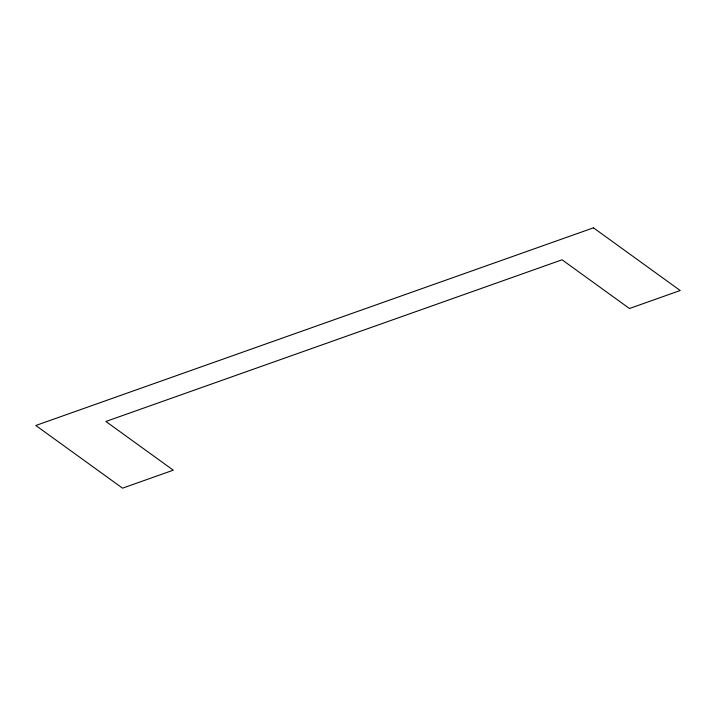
<?xml version="1.0" encoding="UTF-8"?>
<svg xmlns="http://www.w3.org/2000/svg" width="716" height="716" viewBox="0 0 716 716"><rect width="100%" height="100%" fill="white"/><g stroke="black" fill="none" stroke-linecap="round" stroke-linejoin="round"><path stroke-width="1.07" d="M593.466 227.831L35.8 425.483L122.534 488.169L173.281 470.179L105.896 421.473L562.069 259.801L629.453 308.507L680.2 290.517L593.466 227.831"/></g></svg>
